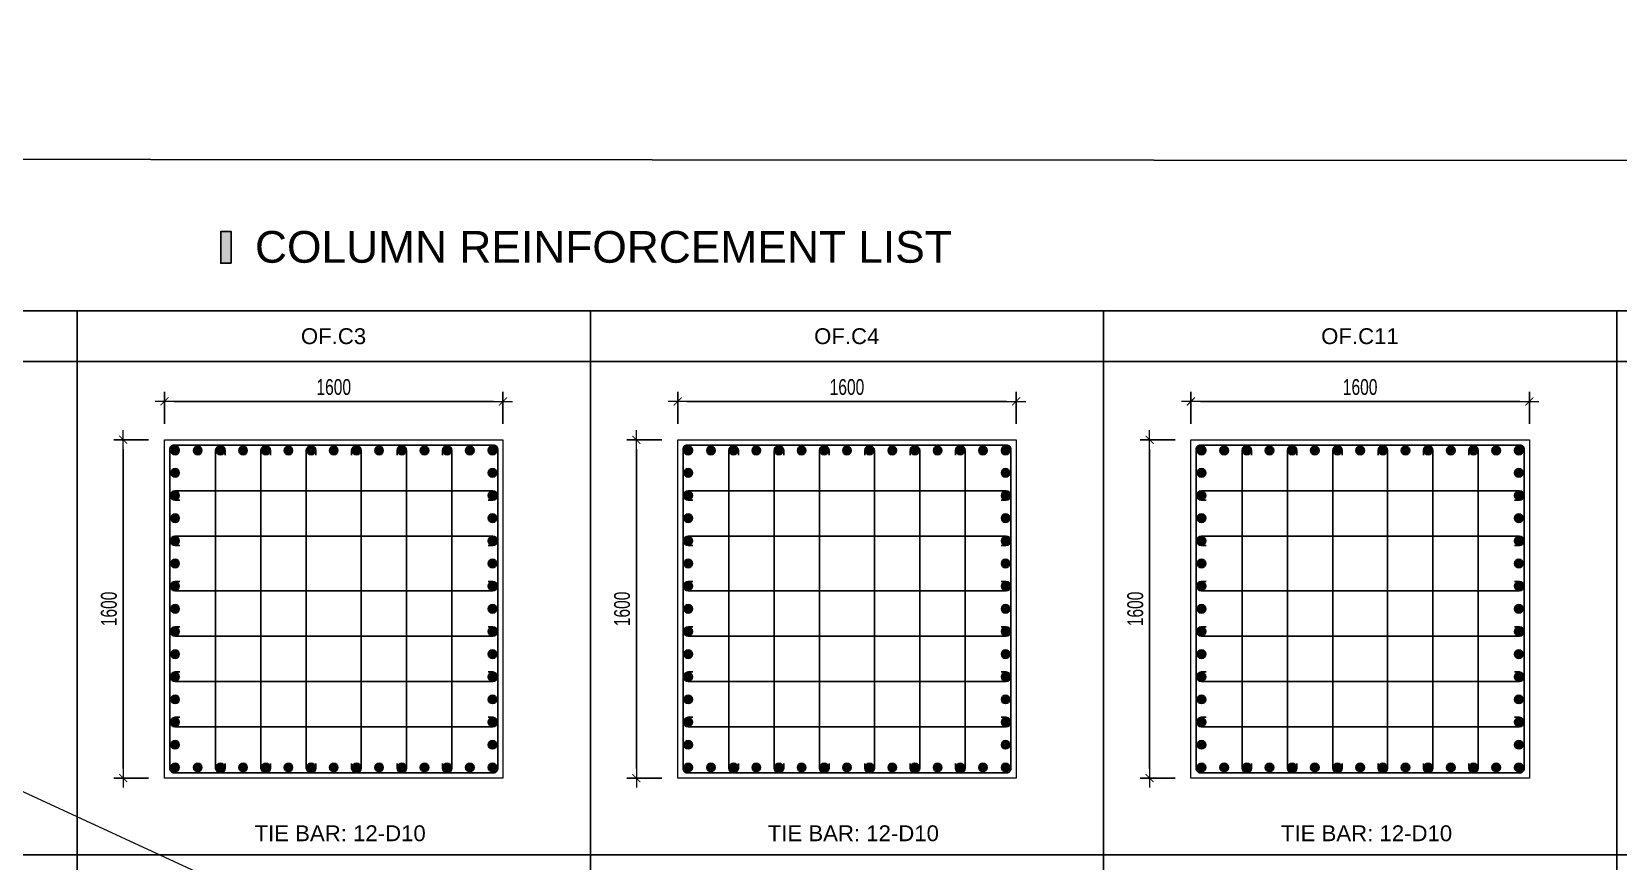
# Model space of a CAD drawing. Header units: millimetres. Extents: x 61878 to 380960, y -19809 to 191918.
# Drawn here: x 310468 to 317969, y 81290 to 85214 of the extents above; entities that cross this region are included whole.
import ezdxf
from ezdxf.enums import TextEntityAlignment as Align

# ---------------------------------------------------------------- set-up
doc = ezdxf.new("R2010")
doc.units = ezdxf.units.MM
doc.linetypes.add('CENTER2', pattern=[1.125, 0.75, -0.125, 0.125, -0.125])
doc.layers.get('Defpoints').update_dxf_attribs({"color": 151, "lineweight": 9})
for name, color, linetype in [('2', 2, 'Continuous'), ('A-ANNO-LEAD', 4, 'Continuous'), ('CEN', 1, 'CENTER2'), ('STL', 3, 'Continuous'), ('TIT1', 3, 'Continuous'), ('TXT', 3, 'Continuous')]:
    doc.layers.add(name, color=color, linetype=linetype)
doc.layers.add('NDC_S_CONTINUOUS', color=3, linetype='Continuous', lineweight=20)
doc.layers.add('NDC_S_DIM', color=1, linetype='Continuous', lineweight=15)
doc.styles.add('ARIAL', font='arial.ttf', dxfattribs={"width": 0.8})
doc.styles.add('NDC_ARIAL', font='arial.ttf', dxfattribs={"width": 0.85})
doc.styles.add('NDC_DIM', font='', dxfattribs={"width": 0.75})
doc.styles.get('NDC_DIM').set_extended_font_data('Dotum')
doc.dimstyles.new('NDC_dim_30', dxfattribs={"dimscale": 30, "dimtxt": 2.5, "dimasz": 1.5, "dimexe": 1.5, "dimexo": 2.5, "dimgap": 1, "dimtad": 1, "dimdec": 0, "dimzin": 0, "dimdsep": 46, "dimtxsty": 'NDC_DIM', "dimblk": 'DIMMARK', "dimcen": 0.09, "dimdle": 1.2, "dimclrd": 1, "dimclre": 1, "dimclrt": 3, "dimadec": 0, "dimazin": 0, "dimtfac": 1, "dimtdec": 0, "dimtix": 1, "dimtofl": 0, "dimtmove": 0, "dimatfit": 3, "dimfxl": 8, "dimfxlon": 1, "dimtolj": 1, "dimtzin": 0, "dimarcsym": 0})

# ---------------------------------------------------------------- blocks, each defined once
blk = doc.blocks.new('DIMMARK')
at = {"layer": 'NDC_S_DIM', "color": 1}
blk.add_line((-1.5, 0), (1, 0), dxfattribs=at)
at = {"layer": 'NDC_S_DIM', "color": 2, "const_width": 0.1}
blk.add_lwpolyline([(-0.42, -0.42), (0.42, 0.42)], dxfattribs=at)
blk = doc.blocks.new('*D863')
at = {"layer": 'Defpoints', "color": 0, "ltscale": 40, "transparency": 16777216}
for p in [(312696.2, 83465.5), (311096.2, 83284), (312696.2, 83284)]:
    blk.add_point(p, dxfattribs=at)
at = {"layer": 'NDC_S_DIM', "color": 1, "lineweight": -2, "ltscale": 40, "transparency": 16777216}
for p, q in [((311096.2, 83359), (311096.2, 83510.5)), ((312696.2, 83359), (312696.2, 83510.5)), ((311141.2, 83465.5), (312651.2, 83465.5))]:
    blk.add_line(p, q, dxfattribs=at)
at = {"layer": 'NDC_S_DIM', "color": 1, "lineweight": -2, "ltscale": 40, "transparency": 16777216, "xscale": 45, "yscale": 45, "zscale": 45, "rotation": 180}
blk.add_blockref('DIMMARK', (311096.2, 83465.5), dxfattribs=at)
at = {"layer": 'NDC_S_DIM', "color": 1, "lineweight": -2, "ltscale": 40, "transparency": 16777216, "xscale": 45, "yscale": 45, "zscale": 45}
blk.add_blockref('DIMMARK', (312696.2, 83465.5), dxfattribs=at)
at = {"layer": 'NDC_S_DIM', "color": 3, "ltscale": 40, "transparency": 16777216, "insert": (311896.2, 83533.1), "char_height": 75, "attachment_point": 5, "style": 'NDC_DIM'}
blk.add_mtext('\\A1;1600', dxfattribs=at)
blk = doc.blocks.new('*D864')
at = {"layer": 'Defpoints', "color": 0, "ltscale": 40, "transparency": 16777216}
for p in [(311096.2, 83284), (310900.8, 81684), (311096.2, 81684)]:
    blk.add_point(p, dxfattribs=at)
at = {"layer": 'NDC_S_DIM', "color": 1, "lineweight": -2, "ltscale": 40, "transparency": 16777216}
for p, q in [((311021.2, 83284), (310855.8, 83284)), ((310900.8, 83239), (310900.8, 81729)), ((311021.2, 81684), (310855.8, 81684))]:
    blk.add_line(p, q, dxfattribs=at)
at = {"layer": 'NDC_S_DIM', "color": 1, "lineweight": -2, "ltscale": 40, "transparency": 16777216, "xscale": 45, "yscale": 45, "zscale": 45}
for p, rotation in [((310900.8, 83284), 90), ((310900.8, 81684), 270)]:
    blk.add_blockref('DIMMARK', p, dxfattribs=dict(at, rotation=rotation))
at = {"layer": 'NDC_S_DIM', "color": 3, "ltscale": 40, "transparency": 16777216, "insert": (310833.3, 82484), "char_height": 75, "attachment_point": 5, "rotation": 90, "style": 'NDC_DIM'}
blk.add_mtext('\\A1;1600', dxfattribs=at)
blk = doc.blocks.new('8')
at = {"layer": '2'}
blk.add_hatch(color=256, dxfattribs=at).paths.add_polyline_path([(20, 0, 0.386127), (1.9, 19.9), (-1.9, 19.9, 0.386127), (-20, 0, 1)])
blk.add_circle((0, 0), 20, dxfattribs=at)
blk = doc.blocks.new('5')
at = {"layer": 'CEN', "rotation": 180}
blk.add_blockref('8', (0, 0), dxfattribs=at)
blk = doc.blocks.new('*U845')
at = {"layer": 'STL', "xscale": -1, "rotation": 270}
blk.add_blockref('5', (0, 0), dxfattribs=at)
blk = doc.blocks.new('*U846')
at = {"layer": 'NDC_S_DIM', "color": 0, "linetype": 'ByBlock', "lineweight": -2, "transparency": 16777216}
for p in [(308769.8, 80184.3), (308877, 80184.3), (308984.2, 80184.3), (309091.4, 80184.3), (309198.6, 80184.3), (309305.7, 80184.3), (309412.9, 80184.3), (309520.1, 80184.3), (309627.3, 80184.3), (309734.4, 80184.3), (309841.6, 80184.3), (309948.8, 80184.3), (310056, 80184.3), (310163.1, 80184.3), (310270.3, 80184.3)]:
    blk.add_blockref('*U845', p, dxfattribs=at)
blk = doc.blocks.new('*U849')
at = {"layer": 'STL', "xscale": -1, "rotation": 270}
blk.add_blockref('5', (0, 0), dxfattribs=at)
blk = doc.blocks.new('*U850')
at = {"layer": 'NDC_S_DIM', "color": 0, "linetype": 'ByBlock', "lineweight": -2, "transparency": 16777216}
for p in [(308769.8, 80184.3), (308877, 80184.3), (308984.2, 80184.3), (309091.4, 80184.3), (309198.6, 80184.3), (309305.7, 80184.3), (309412.9, 80184.3), (309520.1, 80184.3), (309627.3, 80184.3), (309734.4, 80184.3), (309841.6, 80184.3), (309948.8, 80184.3), (310056, 80184.3), (310163.1, 80184.3), (310270.3, 80184.3)]:
    blk.add_blockref('*U849', p, dxfattribs=at)
blk = doc.blocks.new('*U841')
at = {"layer": 'STL', "xscale": -1, "rotation": 270}
blk.add_blockref('5', (0, 0), dxfattribs=at)
blk = doc.blocks.new('*U842')
at = {"layer": 'NDC_S_DIM', "color": 0, "linetype": 'ByBlock', "lineweight": -2, "transparency": 16777216}
for p in [(308769.8, 80184.3), (308877, 80184.3), (308984.2, 80184.3), (309091.4, 80184.3), (309198.6, 80184.3), (309305.7, 80184.3), (309412.9, 80184.3), (309520.1, 80184.3), (309627.3, 80184.3), (309734.4, 80184.3), (309841.6, 80184.3), (309948.8, 80184.3), (310056, 80184.3), (310163.1, 80184.3), (310270.3, 80184.3)]:
    blk.add_blockref('*U841', p, dxfattribs=at)
blk = doc.blocks.new('*U843')
at = {"layer": 'STL', "xscale": -1, "rotation": 270}
blk.add_blockref('5', (0, 0), dxfattribs=at)
blk = doc.blocks.new('*U844')
at = {"layer": 'NDC_S_DIM', "color": 0, "linetype": 'ByBlock', "lineweight": -2, "transparency": 16777216}
for p in [(308769.8, 80184.3), (308877, 80184.3), (308984.2, 80184.3), (309091.4, 80184.3), (309198.6, 80184.3), (309305.7, 80184.3), (309412.9, 80184.3), (309520.1, 80184.3), (309627.3, 80184.3), (309734.4, 80184.3), (309841.6, 80184.3), (309948.8, 80184.3), (310056, 80184.3), (310163.1, 80184.3), (310270.3, 80184.3)]:
    blk.add_blockref('*U843', p, dxfattribs=at)
blk = doc.blocks.new('*D891')
at = {"layer": 'Defpoints', "color": 0, "ltscale": 40, "transparency": 16777216}
for p in [(315122.3, 83465.5), (313522.3, 83284), (315122.3, 83284)]:
    blk.add_point(p, dxfattribs=at)
at = {"layer": 'NDC_S_DIM', "color": 1, "lineweight": -2, "ltscale": 40, "transparency": 16777216}
for p, q in [((313522.3, 83359), (313522.3, 83510.5)), ((315122.3, 83359), (315122.3, 83510.5)), ((313567.3, 83465.5), (315077.3, 83465.5))]:
    blk.add_line(p, q, dxfattribs=at)
at = {"layer": 'NDC_S_DIM', "color": 1, "lineweight": -2, "ltscale": 40, "transparency": 16777216, "xscale": 45, "yscale": 45, "zscale": 45, "rotation": 180}
blk.add_blockref('DIMMARK', (313522.3, 83465.5), dxfattribs=at)
at = {"layer": 'NDC_S_DIM', "color": 1, "lineweight": -2, "ltscale": 40, "transparency": 16777216, "xscale": 45, "yscale": 45, "zscale": 45}
blk.add_blockref('DIMMARK', (315122.3, 83465.5), dxfattribs=at)
at = {"layer": 'NDC_S_DIM', "color": 3, "ltscale": 40, "transparency": 16777216, "insert": (314322.3, 83533.1), "char_height": 75, "attachment_point": 5, "style": 'NDC_DIM'}
blk.add_mtext('\\A1;1600', dxfattribs=at)
blk = doc.blocks.new('*D892')
at = {"layer": 'Defpoints', "color": 0, "ltscale": 40, "transparency": 16777216}
for p in [(313522.3, 83284), (313326.9, 81684), (313522.3, 81684)]:
    blk.add_point(p, dxfattribs=at)
at = {"layer": 'NDC_S_DIM', "color": 1, "lineweight": -2, "ltscale": 40, "transparency": 16777216}
for p, q in [((313447.3, 83284), (313281.9, 83284)), ((313326.9, 83239), (313326.9, 81729)), ((313447.3, 81684), (313281.9, 81684))]:
    blk.add_line(p, q, dxfattribs=at)
at = {"layer": 'NDC_S_DIM', "color": 1, "lineweight": -2, "ltscale": 40, "transparency": 16777216, "xscale": 45, "yscale": 45, "zscale": 45}
for p, rotation in [((313326.9, 83284), 90), ((313326.9, 81684), 270)]:
    blk.add_blockref('DIMMARK', p, dxfattribs=dict(at, rotation=rotation))
at = {"layer": 'NDC_S_DIM', "color": 3, "ltscale": 40, "transparency": 16777216, "insert": (313259.4, 82484), "char_height": 75, "attachment_point": 5, "rotation": 90, "style": 'NDC_DIM'}
blk.add_mtext('\\A1;1600', dxfattribs=at)
blk = doc.blocks.new('*U873')
at = {"layer": 'STL', "xscale": -1, "rotation": 270}
blk.add_blockref('5', (0, 0), dxfattribs=at)
blk = doc.blocks.new('*U874')
at = {"layer": 'NDC_S_DIM', "color": 0, "linetype": 'ByBlock', "lineweight": -2, "transparency": 16777216}
for p in [(308769.8, 80184.3), (308877, 80184.3), (308984.2, 80184.3), (309091.4, 80184.3), (309198.6, 80184.3), (309305.7, 80184.3), (309412.9, 80184.3), (309520.1, 80184.3), (309627.3, 80184.3), (309734.4, 80184.3), (309841.6, 80184.3), (309948.8, 80184.3), (310056, 80184.3), (310163.1, 80184.3), (310270.3, 80184.3)]:
    blk.add_blockref('*U873', p, dxfattribs=at)
blk = doc.blocks.new('*U877')
at = {"layer": 'STL', "xscale": -1, "rotation": 270}
blk.add_blockref('5', (0, 0), dxfattribs=at)
blk = doc.blocks.new('*U878')
at = {"layer": 'NDC_S_DIM', "color": 0, "linetype": 'ByBlock', "lineweight": -2, "transparency": 16777216}
for p in [(308769.8, 80184.3), (308877, 80184.3), (308984.2, 80184.3), (309091.4, 80184.3), (309198.6, 80184.3), (309305.7, 80184.3), (309412.9, 80184.3), (309520.1, 80184.3), (309627.3, 80184.3), (309734.4, 80184.3), (309841.6, 80184.3), (309948.8, 80184.3), (310056, 80184.3), (310163.1, 80184.3), (310270.3, 80184.3)]:
    blk.add_blockref('*U877', p, dxfattribs=at)
blk = doc.blocks.new('*U869')
at = {"layer": 'STL', "xscale": -1, "rotation": 270}
blk.add_blockref('5', (0, 0), dxfattribs=at)
blk = doc.blocks.new('*U870')
at = {"layer": 'NDC_S_DIM', "color": 0, "linetype": 'ByBlock', "lineweight": -2, "transparency": 16777216}
for p in [(308769.8, 80184.3), (308877, 80184.3), (308984.2, 80184.3), (309091.4, 80184.3), (309198.6, 80184.3), (309305.7, 80184.3), (309412.9, 80184.3), (309520.1, 80184.3), (309627.3, 80184.3), (309734.4, 80184.3), (309841.6, 80184.3), (309948.8, 80184.3), (310056, 80184.3), (310163.1, 80184.3), (310270.3, 80184.3)]:
    blk.add_blockref('*U869', p, dxfattribs=at)
blk = doc.blocks.new('*U871')
at = {"layer": 'STL', "xscale": -1, "rotation": 270}
blk.add_blockref('5', (0, 0), dxfattribs=at)
blk = doc.blocks.new('*U872')
at = {"layer": 'NDC_S_DIM', "color": 0, "linetype": 'ByBlock', "lineweight": -2, "transparency": 16777216}
for p in [(308769.8, 80184.3), (308877, 80184.3), (308984.2, 80184.3), (309091.4, 80184.3), (309198.6, 80184.3), (309305.7, 80184.3), (309412.9, 80184.3), (309520.1, 80184.3), (309627.3, 80184.3), (309734.4, 80184.3), (309841.6, 80184.3), (309948.8, 80184.3), (310056, 80184.3), (310163.1, 80184.3), (310270.3, 80184.3)]:
    blk.add_blockref('*U871', p, dxfattribs=at)
blk = doc.blocks.new('*D1017')
at = {"layer": 'Defpoints', "color": 0, "ltscale": 40, "transparency": 16777216}
for p in [(317548.4, 83465.5), (315948.4, 83284), (317548.4, 83284)]:
    blk.add_point(p, dxfattribs=at)
at = {"layer": 'NDC_S_DIM', "color": 1, "lineweight": -2, "ltscale": 40, "transparency": 16777216}
for p, q in [((315948.4, 83359), (315948.4, 83510.5)), ((317548.4, 83359), (317548.4, 83510.5)), ((315993.4, 83465.5), (317503.4, 83465.5))]:
    blk.add_line(p, q, dxfattribs=at)
at = {"layer": 'NDC_S_DIM', "color": 1, "lineweight": -2, "ltscale": 40, "transparency": 16777216, "xscale": 45, "yscale": 45, "zscale": 45, "rotation": 180}
blk.add_blockref('DIMMARK', (315948.4, 83465.5), dxfattribs=at)
at = {"layer": 'NDC_S_DIM', "color": 1, "lineweight": -2, "ltscale": 40, "transparency": 16777216, "xscale": 45, "yscale": 45, "zscale": 45}
blk.add_blockref('DIMMARK', (317548.4, 83465.5), dxfattribs=at)
at = {"layer": 'NDC_S_DIM', "color": 3, "ltscale": 40, "transparency": 16777216, "insert": (316748.4, 83533.1), "char_height": 75, "attachment_point": 5, "style": 'NDC_DIM'}
blk.add_mtext('\\A1;1600', dxfattribs=at)
blk = doc.blocks.new('*D1018')
at = {"layer": 'Defpoints', "color": 0, "ltscale": 40, "transparency": 16777216}
for p in [(315948.4, 83284), (315753, 81684), (315948.4, 81684)]:
    blk.add_point(p, dxfattribs=at)
at = {"layer": 'NDC_S_DIM', "color": 1, "lineweight": -2, "ltscale": 40, "transparency": 16777216}
for p, q in [((315873.4, 83284), (315708, 83284)), ((315753, 83239), (315753, 81729)), ((315873.4, 81684), (315708, 81684))]:
    blk.add_line(p, q, dxfattribs=at)
at = {"layer": 'NDC_S_DIM', "color": 1, "lineweight": -2, "ltscale": 40, "transparency": 16777216, "xscale": 45, "yscale": 45, "zscale": 45}
for p, rotation in [((315753, 83284), 90), ((315753, 81684), 270)]:
    blk.add_blockref('DIMMARK', p, dxfattribs=dict(at, rotation=rotation))
at = {"layer": 'NDC_S_DIM', "color": 3, "ltscale": 40, "transparency": 16777216, "insert": (315685.5, 82484), "char_height": 75, "attachment_point": 5, "rotation": 90, "style": 'NDC_DIM'}
blk.add_mtext('\\A1;1600', dxfattribs=at)
blk = doc.blocks.new('*U1013')
at = {"layer": 'STL', "xscale": -1, "rotation": 270}
blk.add_blockref('5', (0, 0), dxfattribs=at)
blk = doc.blocks.new('*U1014')
at = {"layer": 'NDC_S_DIM', "color": 0, "linetype": 'ByBlock', "lineweight": -2, "transparency": 16777216}
for p in [(308769.8, 80184.3), (308877, 80184.3), (308984.2, 80184.3), (309091.4, 80184.3), (309198.6, 80184.3), (309305.7, 80184.3), (309412.9, 80184.3), (309520.1, 80184.3), (309627.3, 80184.3), (309734.4, 80184.3), (309841.6, 80184.3), (309948.8, 80184.3), (310056, 80184.3), (310163.1, 80184.3), (310270.3, 80184.3)]:
    blk.add_blockref('*U1013', p, dxfattribs=at)
blk = doc.blocks.new('*U1015')
at = {"layer": 'STL', "xscale": -1, "rotation": 270}
blk.add_blockref('5', (0, 0), dxfattribs=at)
blk = doc.blocks.new('*U1016')
at = {"layer": 'NDC_S_DIM', "color": 0, "linetype": 'ByBlock', "lineweight": -2, "transparency": 16777216}
for p in [(308769.8, 80184.3), (308877, 80184.3), (308984.2, 80184.3), (309091.4, 80184.3), (309198.6, 80184.3), (309305.7, 80184.3), (309412.9, 80184.3), (309520.1, 80184.3), (309627.3, 80184.3), (309734.4, 80184.3), (309841.6, 80184.3), (309948.8, 80184.3), (310056, 80184.3), (310163.1, 80184.3), (310270.3, 80184.3)]:
    blk.add_blockref('*U1015', p, dxfattribs=at)
blk = doc.blocks.new('*U1009')
at = {"layer": 'STL', "xscale": -1, "rotation": 270}
blk.add_blockref('5', (0, 0), dxfattribs=at)
blk = doc.blocks.new('*U1010')
at = {"layer": 'NDC_S_DIM', "color": 0, "linetype": 'ByBlock', "lineweight": -2, "transparency": 16777216}
for p in [(308769.8, 80184.3), (308877, 80184.3), (308984.2, 80184.3), (309091.4, 80184.3), (309198.6, 80184.3), (309305.7, 80184.3), (309412.9, 80184.3), (309520.1, 80184.3), (309627.3, 80184.3), (309734.4, 80184.3), (309841.6, 80184.3), (309948.8, 80184.3), (310056, 80184.3), (310163.1, 80184.3), (310270.3, 80184.3)]:
    blk.add_blockref('*U1009', p, dxfattribs=at)
blk = doc.blocks.new('*U1011')
at = {"layer": 'STL', "xscale": -1, "rotation": 270}
blk.add_blockref('5', (0, 0), dxfattribs=at)
blk = doc.blocks.new('*U1012')
at = {"layer": 'NDC_S_DIM', "color": 0, "linetype": 'ByBlock', "lineweight": -2, "transparency": 16777216}
for p in [(308769.8, 80184.3), (308877, 80184.3), (308984.2, 80184.3), (309091.4, 80184.3), (309198.6, 80184.3), (309305.7, 80184.3), (309412.9, 80184.3), (309520.1, 80184.3), (309627.3, 80184.3), (309734.4, 80184.3), (309841.6, 80184.3), (309948.8, 80184.3), (310056, 80184.3), (310163.1, 80184.3), (310270.3, 80184.3)]:
    blk.add_blockref('*U1011', p, dxfattribs=at)

msp = doc.modelspace()

# ---------------------------------------------------------------- hatches: boundary and pattern name
at = {"layer": 'TXT'}
msp.add_hatch(color=7, dxfattribs=at).paths.add_polyline_path([(311411.8, 84119), (311411.8, 84269), (311361.8, 84269), (311361.8, 84119)])

# ---------------------------------------------------------------- linework, layer by layer
at = {"layer": '2', "lineweight": -2, "ltscale": 1000}
for points in [[(312671.2, 83239), (312671.2, 81729, -0.414214), (312651.2, 81709), (311141.2, 81709, -0.414214), (311121.2, 81729), (311121.2, 83239, -0.414214), (311141.2, 83259), (312651.2, 83259, -0.414214)], [(315097.3, 83239), (315097.3, 81729, -0.414214), (315077.3, 81709), (313567.3, 81709, -0.414214), (313547.3, 81729), (313547.3, 83239, -0.414214), (313567.3, 83259), (315077.3, 83259, -0.414214)], [(317523.4, 83239), (317523.4, 81729, -0.414214), (317503.4, 81709), (315993.4, 81709, -0.414214), (315973.4, 81729), (315973.4, 83239, -0.414214), (315993.4, 83259), (317503.4, 83259, -0.414214)]]:
    msp.add_lwpolyline(points, format="xyb", close=True, dxfattribs=at)
at = {"layer": '2'}
for points in [[(311382.8, 81753.6), (311382.8, 81731.4, -1), (311337.8, 81731.4), (311337.8, 83233.5, -1), (311382.8, 83233.5), (311382.8, 83211.3)], [(311597.2, 81753.6), (311597.2, 81731.4, -1), (311552.1, 81731.4), (311552.1, 83233.5, -1), (311597.2, 83233.5), (311597.2, 83211.3)], [(311811.5, 81753.6), (311811.5, 81731.4, -1), (311766.5, 81731.4), (311766.5, 83233.5, -1), (311811.5, 83233.5), (311811.5, 83211.3)], [(311980.8, 81753.6), (311980.8, 81731.4, 1), (312025.9, 81731.4), (312025.9, 83233.5, 1), (311980.8, 83233.5), (311980.8, 83211.3)], [(312195.2, 81753.6), (312195.2, 81731.4, 1), (312240.2, 81731.4), (312240.2, 83233.5, 1), (312195.2, 83233.5), (312195.2, 83211.3)], [(312409.5, 81753.6), (312409.5, 81731.4, 1), (312454.6, 81731.4), (312454.6, 83233.5, 1), (312409.5, 83233.5), (312409.5, 83211.3)], [(313808.9, 81753.6), (313808.9, 81731.4, -1), (313763.9, 81731.4), (313763.9, 83233.5, -1), (313808.9, 83233.5), (313808.9, 83211.3)], [(314023.3, 81753.6), (314023.3, 81731.4, -1), (313978.2, 81731.4), (313978.2, 83233.5, -1), (314023.3, 83233.5), (314023.3, 83211.3)], [(314237.6, 81753.6), (314237.6, 81731.4, -1), (314192.6, 81731.4), (314192.6, 83233.5, -1), (314237.6, 83233.5), (314237.6, 83211.3)], [(314406.9, 81753.6), (314406.9, 81731.4, 1), (314452, 81731.4), (314452, 83233.5, 1), (314406.9, 83233.5), (314406.9, 83211.3)], [(314621.3, 81753.6), (314621.3, 81731.4, 1), (314666.3, 81731.4), (314666.3, 83233.5, 1), (314621.3, 83233.5), (314621.3, 83211.3)], [(314835.6, 81753.6), (314835.6, 81731.4, 1), (314880.7, 81731.4), (314880.7, 83233.5, 1), (314835.6, 83233.5), (314835.6, 83211.3)], [(316235, 81753.6), (316235, 81731.4, -1), (316190, 81731.4), (316190, 83233.5, -1), (316235, 83233.5), (316235, 83211.3)], [(316449.3, 81753.6), (316449.3, 81731.4, -1), (316404.3, 81731.4), (316404.3, 83233.5, -1), (316449.3, 83233.5), (316449.3, 83211.3)], [(316663.7, 81753.6), (316663.7, 81731.4, -1), (316618.7, 81731.4), (316618.7, 83233.5, -1), (316663.7, 83233.5), (316663.7, 83211.3)], [(316833, 81753.6), (316833, 81731.4, 1), (316878.1, 81731.4), (316878.1, 83233.5, 1), (316833, 83233.5), (316833, 83211.3)], [(317047.4, 81753.6), (317047.4, 81731.4, 1), (317092.4, 81731.4), (317092.4, 83233.5, 1), (317047.4, 83233.5), (317047.4, 83211.3)], [(317261.7, 81753.6), (317261.7, 81731.4, 1), (317306.8, 81731.4), (317306.8, 83233.5, 1), (317261.7, 83233.5), (317261.7, 83211.3)], [(311168.1, 82998.1), (311145.9, 82998.1, -1), (311145.9, 83043.1), (312648, 83043.1, -1), (312648, 82998.1), (312625.9, 82998.1)], [(313594.2, 82998.1), (313572, 82998.1, -1), (313572, 83043.1), (315074.1, 83043.1, -1), (315074.1, 82998.1), (315051.9, 82998.1)], [(316020.3, 82998.1), (315998.1, 82998.1, -1), (315998.1, 83043.1), (317500.2, 83043.1, -1), (317500.2, 82998.1), (317478, 82998.1)], [(311168.1, 82783.7), (311145.9, 82783.7, -1), (311145.9, 82828.7), (312648, 82828.7, -1), (312648, 82783.7), (312625.9, 82783.7)], [(313594.2, 82783.7), (313572, 82783.7, -1), (313572, 82828.7), (315074.1, 82828.7, -1), (315074.1, 82783.7), (315051.9, 82783.7)], [(316020.3, 82783.7), (315998.1, 82783.7, -1), (315998.1, 82828.7), (317500.2, 82828.7, -1), (317500.2, 82783.7), (317478, 82783.7)], [(311168.1, 82614.4), (311145.9, 82614.4, 1), (311145.9, 82569.3), (312648, 82569.3, 1), (312648, 82614.4), (312625.9, 82614.4)], [(313594.2, 82614.4), (313572, 82614.4, 1), (313572, 82569.3), (315074.1, 82569.3, 1), (315074.1, 82614.4), (315051.9, 82614.4)], [(316020.3, 82614.4), (315998.1, 82614.4, 1), (315998.1, 82569.3), (317500.2, 82569.3, 1), (317500.2, 82614.4), (317478, 82614.4)], [(311168.1, 82400), (311145.9, 82400, 1), (311145.9, 82355), (312648, 82355, 1), (312648, 82400), (312625.9, 82400)], [(313594.2, 82400), (313572, 82400, 1), (313572, 82355), (315074.1, 82355, 1), (315074.1, 82400), (315051.9, 82400)], [(316020.3, 82400), (315998.1, 82400, 1), (315998.1, 82355), (317500.2, 82355, 1), (317500.2, 82400), (317478, 82400)], [(311168.1, 82185.7), (311145.9, 82185.7, 1), (311145.9, 82140.6), (312648, 82140.6, 1), (312648, 82185.7), (312625.9, 82185.7)], [(313594.2, 82185.7), (313572, 82185.7, 1), (313572, 82140.6), (315074.1, 82140.6, 1), (315074.1, 82185.7), (315051.9, 82185.7)], [(316020.3, 82185.7), (315998.1, 82185.7, 1), (315998.1, 82140.6), (317500.2, 82140.6, 1), (317500.2, 82185.7), (317478, 82185.7)], [(311168.1, 81971.3), (311145.9, 81971.3, 1), (311145.9, 81926.3), (312648, 81926.3, 1), (312648, 81971.3), (312625.9, 81971.3)], [(313594.2, 81971.3), (313572, 81971.3, 1), (313572, 81926.3), (315074.1, 81926.3, 1), (315074.1, 81971.3), (315051.9, 81971.3)], [(316020.3, 81971.3), (315998.1, 81971.3, 1), (315998.1, 81926.3), (317500.2, 81926.3, 1), (317500.2, 81971.3), (317478, 81971.3)]]:
    msp.add_lwpolyline(points, format="xyb", dxfattribs=at)
at = {"layer": 'A-ANNO-LEAD'}
msp.add_lwpolyline([(303919.1, 67994), (325254.1, 67980.8), (325254.1, 84600.8), (303919.1, 84614)], close=True, dxfattribs=at)
at = {"layer": 'Defpoints', "ltscale": 40}
msp.add_line((302635, 85214), (380959.6, 49083.4), dxfattribs=at)
at = {"layer": 'NDC_S_CONTINUOUS', "ltscale": 70}
for points in [[(312696.2, 83284), (312696.2, 81684), (311096.2, 81684), (311096.2, 83284), (312696.2, 83284)], [(315122.3, 83284), (315122.3, 81684), (313522.3, 81684), (313522.3, 83284), (315122.3, 83284)], [(317548.4, 83284), (317548.4, 81684), (315948.4, 81684), (315948.4, 83284), (317548.4, 83284)]]:
    msp.add_lwpolyline(points, dxfattribs=at)
at = {"layer": 'TIT1', "color": 2}
msp.add_line((303919.1, 83894), (325254.1, 83894), dxfattribs=at)
at = {"layer": 'TIT1'}
for p, q in [((310683.1, 83894), (310683.1, 67994)), ((313109.2, 83894), (313109.2, 67994)), ((315535.3, 83894), (315535.3, 67994)), ((317961.4, 83894), (317961.4, 67994)), ((303919.1, 83654), (325254.1, 83654))]:
    msp.add_line(p, q, dxfattribs=at)
at = {"layer": 'TIT1', "color": 8}
msp.add_line((325254.1, 81321.3), (304547, 81321.3), dxfattribs=at)
at = {"layer": 'TXT', "color": 7}
msp.add_lwpolyline([(311411.8, 84119), (311411.8, 84269), (311361.8, 84269), (311361.8, 84119)], close=True, dxfattribs=at)
msp.add_lwpolyline([(311411.8, 84119), (311411.8, 84269), (311361.8, 84269), (311361.8, 84119)], close=True, dxfattribs=at)

# ---------------------------------------------------------------- block references
at = {"layer": 'NDC_S_DIM', "xscale": -1}
for name, p, rotation in [('*U842', (230961.7, -227035.4), 270), ('*U844', (232462.1, -227035.4), 270), ('*U870', (233387.8, -227035.4), 270), ('*U872', (234888.2, -227035.4), 270), ('*U1010', (235813.9, -227035.4), 270), ('*U1012', (237314.3, -227035.4), 270), ('*U850', (2376.1, 161918.7), 180), ('*U878', (4802.2, 161918.7), 180), ('*U1016', (7228.3, 161918.7), 180)]:
    msp.add_blockref(name, p, dxfattribs=dict(at, rotation=rotation))
at = {"layer": 'NDC_S_DIM'}
for name, p in [('*U846', (2376.1, 3049.2)), ('*U874', (4802.2, 3049.2)), ('*U1014', (7228.3, 3049.2))]:
    msp.add_blockref(name, p, dxfattribs=at)

# ---------------------------------------------------------------- texts
at = {"layer": 'TIT1', "color": 2, "style": 'NDC_ARIAL'}
for s, p in [('OF.C3', (311895.2, 83774)), ('OF.C4', (314321.3, 83774)), ('OF.C11', (316747.4, 83774))]:
    msp.add_text(s, height=75, dxfattribs=at).set_placement(p, align=Align.MIDDLE)
at = {"layer": 'TIT1', "style": 'NDC_ARIAL'}
for p in [(311926.4, 81423), (314352.5, 81423), (316778.6, 81423)]:
    msp.add_text('TIE BAR: 12-D10', height=75, dxfattribs=at).set_placement(p, align=Align.MIDDLE)
at = {"layer": 'TXT', "color": 3, "style": 'ARIAL'}
msp.add_text('COLUMN REINFORCEMENT LIST', height=150, dxfattribs=at).set_placement((311523.9, 84121.3))

# ---------------------------------------------------------------- dimensions: what is measured, and where the dimension line sits
at = {"layer": 'NDC_S_DIM', "ltscale": 40}
for base, p1, p2, picture, middle in [((312696.2, 83465.5), (311096.2, 83284), (312696.2, 83284), '*D863', (311896.2, 83533.1)), ((315122.3, 83465.5), (313522.3, 83284), (315122.3, 83284), '*D891', (314322.3, 83533.1)), ((317548.4, 83465.5), (315948.4, 83284), (317548.4, 83284), '*D1017', (316748.4, 83533.1))]:
    dim = msp.add_linear_dim(base=base, p1=p1, p2=p2, dimstyle='NDC_dim_30', dxfattribs=at)
    dim.commit()
    dim.dimension.update_dxf_attribs({"geometry": picture, "text_midpoint": middle})
for base, p1, p2, picture, middle in [((310900.8, 81684), (311096.2, 83284), (311096.2, 81684), '*D864', (310833.3, 82484)), ((313326.9, 81684), (313522.3, 83284), (313522.3, 81684), '*D892', (313259.4, 82484)), ((315753, 81684), (315948.4, 83284), (315948.4, 81684), '*D1018', (315685.5, 82484))]:
    dim = msp.add_linear_dim(base=base, p1=p1, p2=p2, angle=90, dimstyle='NDC_dim_30', dxfattribs=at)
    dim.commit()
    dim.dimension.update_dxf_attribs({"geometry": picture, "text_midpoint": middle})

doc.saveas('drawing.dxf')
